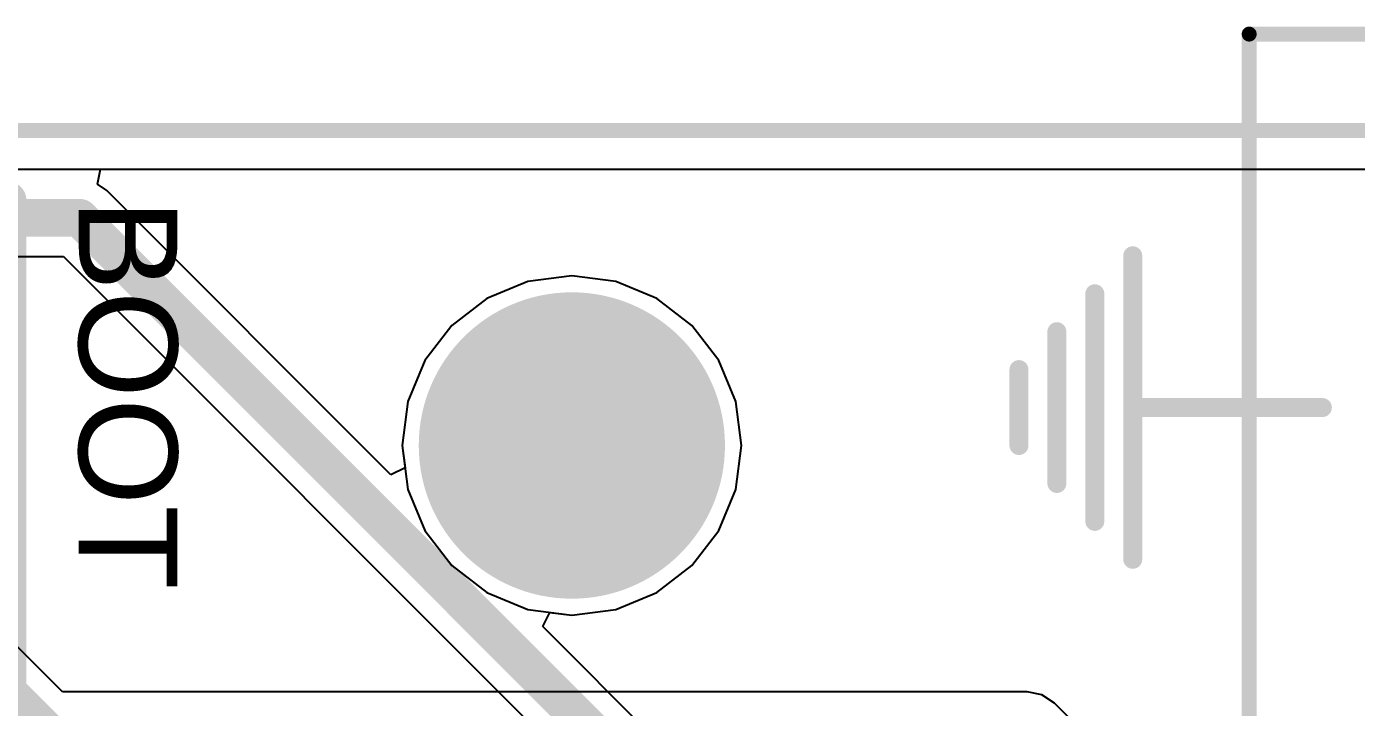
# Model space of a CAD drawing. Header units: inches. Extents: x 1.04 to 3.32, y 2.74 to 3.44.
# Drawn here: x 2.6743 to 3.025, y 3.2615 to 3.4409 of the extents above; entities that cross this region are included whole.
import ezdxf

# ---------------------------------------------------------------- set-up
doc = ezdxf.new("R2010")
doc.units = ezdxf.units.IN
doc.header["$MEASUREMENT"] = 0
for name, color, linetype in [('Board', 56, 'Continuous'), ('Bottom Layer', 5, 'Continuous'), ('Bottom Solder', 6, 'Continuous'), ('Mechanical 12', 56, 'Continuous'), ('Mechanical 15', 56, 'Continuous'), ('Mechanical 16', 56, 'Continuous'), ('Multi-Layer', 9, 'Continuous'), ('Pad Holes', 156, 'Continuous'), ('Top Layer', 1, 'Continuous'), ('Top Overlay', 2, 'Continuous'), ('Top Solder', 216, 'Continuous')]:
    doc.layers.add(name, color=color, linetype=linetype)
doc.styles.add('Arial', font='', dxfattribs={"height": 0.2})
doc.styles.get('Arial').set_extended_font_data('Arial')

# ---------------------------------------------------------------- blocks, each defined once
blk = doc.blocks.new('JMP_3_PTH_180_23')
at = {"layer": 'Bottom Layer'}
blk.add_hatch(color=5, dxfattribs=at).paths.add_polyline_path([(-0.135, 0.035), (-0.065, 0.035), (-0.065, -0.035), (-0.135, -0.035)])
h = blk.add_hatch(color=5, dxfattribs=at)
edge = h.paths.add_edge_path()
edge.add_arc((0, 0), 0.035, 0, 360)
h = blk.add_hatch(color=5, dxfattribs=at)
edge = h.paths.add_edge_path()
edge.add_arc((0.1, 0), 0.035, 0, 360)
at = {"layer": 'Bottom Solder'}
blk.add_hatch(color=6, dxfattribs=at).paths.add_polyline_path([(-0.136, 0.036), (-0.064, 0.036), (-0.064, -0.036), (-0.136, -0.036)])
h = blk.add_hatch(color=6, dxfattribs=at)
edge = h.paths.add_edge_path()
edge.add_arc((0, 0), 0.036, 0, 360)
h = blk.add_hatch(color=6, dxfattribs=at)
edge = h.paths.add_edge_path()
edge.add_arc((0.1, 0), 0.036, 0, 360)
at = {"layer": 'Multi-Layer'}
blk.add_hatch(color=9, dxfattribs=at).paths.add_polyline_path([(-0.135, 0.035), (-0.065, 0.035), (-0.065, -0.035), (-0.135, -0.035)])
h = blk.add_hatch(color=9, dxfattribs=at)
edge = h.paths.add_edge_path()
edge.add_arc((0, 0), 0.035, 0, 360)
h = blk.add_hatch(color=9, dxfattribs=at)
edge = h.paths.add_edge_path()
edge.add_arc((0.1, 0), 0.035, 0, 360)
at = {"layer": 'Pad Holes'}
h = blk.add_hatch(color=7, dxfattribs=at)
edge = h.paths.add_edge_path()
edge.add_arc((-0.1, 0), 0.0215, 0, 360)
h = blk.add_hatch(color=7, dxfattribs=at)
edge = h.paths.add_edge_path()
edge.add_arc((0, 0), 0.0215, 0, 360)
h = blk.add_hatch(color=7, dxfattribs=at)
edge = h.paths.add_edge_path()
edge.add_arc((0.1, 0), 0.0215, 0, 360)
at = {"layer": 'Top Layer'}
blk.add_hatch(color=1, dxfattribs=at).paths.add_polyline_path([(-0.135, 0.035), (-0.065, 0.035), (-0.065, -0.035), (-0.135, -0.035)])
h = blk.add_hatch(color=1, dxfattribs=at)
edge = h.paths.add_edge_path()
edge.add_arc((0, 0), 0.035, 0, 360)
h = blk.add_hatch(color=1, dxfattribs=at)
edge = h.paths.add_edge_path()
edge.add_arc((0.1, 0), 0.035, 0, 360)
at = {"layer": 'Top Solder'}
blk.add_hatch(color=216, dxfattribs=at).paths.add_polyline_path([(-0.136, 0.036), (-0.064, 0.036), (-0.064, -0.036), (-0.136, -0.036)])
h = blk.add_hatch(color=216, dxfattribs=at)
edge = h.paths.add_edge_path()
edge.add_arc((0, 0), 0.036, 0, 360)
h = blk.add_hatch(color=216, dxfattribs=at)
edge = h.paths.add_edge_path()
edge.add_arc((0.1, 0), 0.036, 0, 360)
at = {"layer": 'Mechanical 16'}
for points in [[(-0.14961, -0.05118, 0.01, 0.01, 0), (-0.14961, 0.05118, 0.01, 0.01, 0)], [(0.14961, 0.05118, 0.01, 0.01, 0), (-0.14961, 0.05118, 0.01, 0.01, 0)], [(0.14961, -0.05118, 0.01, 0.01, 0), (0.14961, 0.05118, 0.01, 0.01, 0)], [(-0.14961, -0.05118, 0.01, 0.01, 0), (0.14961, -0.05118, 0.01, 0.01, 0)]]:
    blk.add_lwpolyline(points, format="xyseb", dxfattribs=at)
for points in [[(-0.15211, 0.05118, 0.005, 0.005, 1), (-0.14711, 0.05118, 0.005, 0.005, 1)], [(-0.15211, 0.05118, 0.005, 0.005, 1), (-0.14711, 0.05118, 0.005, 0.005, 1)], [(0.14711, 0.05118, 0.005, 0.005, 1), (0.15211, 0.05118, 0.005, 0.005, 1)], [(0.14711, 0.05118, 0.005, 0.005, 1), (0.15211, 0.05118, 0.005, 0.005, 1)], [(-0.15211, -0.05118, 0.005, 0.005, 1), (-0.14711, -0.05118, 0.005, 0.005, 1)], [(-0.15211, -0.05118, 0.005, 0.005, 1), (-0.14711, -0.05118, 0.005, 0.005, 1)], [(0.14711, -0.05118, 0.005, 0.005, 1), (0.15211, -0.05118, 0.005, 0.005, 1)], [(0.14711, -0.05118, 0.005, 0.005, 1), (0.15211, -0.05118, 0.005, 0.005, 1)]]:
    blk.add_lwpolyline(points, format="xyseb", close=True, dxfattribs=at)
at = {"layer": 'Top Overlay'}
for points in [[(0.15, 0.05, 0.01, 0.01, 0), (-0.15, 0.05, 0.01, 0.01, 0)], [(-0.15, -0.05, 0.01, 0.01, 0), (-0.15, 0.05, 0.01, 0.01, 0)], [(0.15, -0.05, 0.01, 0.01, 0), (0.15, 0.05, 0.01, 0.01, 0)], [(-0.15, -0.05, 0.01, 0.01, 0), (0.15, -0.05, 0.01, 0.01, 0)]]:
    blk.add_lwpolyline(points, format="xyseb", dxfattribs=at)
for points in [[(-0.1525, 0.05, 0.005, 0.005, 1), (-0.1475, 0.05, 0.005, 0.005, 1)], [(-0.1525, 0.05, 0.005, 0.005, 1), (-0.1475, 0.05, 0.005, 0.005, 1)], [(0.1475, 0.05, 0.005, 0.005, 1), (0.1525, 0.05, 0.005, 0.005, 1)], [(0.1475, 0.05, 0.005, 0.005, 1), (0.1525, 0.05, 0.005, 0.005, 1)], [(-0.1525, -0.05, 0.005, 0.005, 1), (-0.1475, -0.05, 0.005, 0.005, 1)], [(-0.1525, -0.05, 0.005, 0.005, 1), (-0.1475, -0.05, 0.005, 0.005, 1)], [(0.1475, -0.05, 0.005, 0.005, 1), (0.1525, -0.05, 0.005, 0.005, 1)], [(0.1475, -0.05, 0.005, 0.005, 1), (0.1525, -0.05, 0.005, 0.005, 1)]]:
    blk.add_lwpolyline(points, format="xyseb", close=True, dxfattribs=at)
at = {"layer": 'Mechanical 12', "style": 'Arial'}
blk.add_text('JP2', height=0.026, dxfattribs=at).set_placement((-0.03466, -0.03467))
at = {"layer": 'Top Overlay', "style": 'Arial'}
for s, p in [('BOOT', (-0.15, 0.07)), ('CTS', (0.085, 0.07))]:
    blk.add_text(s, height=0.026, dxfattribs=at).set_placement(p)
blk = doc.blocks.new('AH_2_0MMD_25')
at = {"layer": 'Bottom Layer'}
h = blk.add_hatch(color=5, dxfattribs=at)
edge = h.paths.add_edge_path()
edge.add_arc((0, 0), 0.03937, 0, 360)
at = {"layer": 'Bottom Solder'}
h = blk.add_hatch(color=6, dxfattribs=at)
edge = h.paths.add_edge_path()
edge.add_arc((0, 0), 0.04037, 0, 360)
at = {"layer": 'Multi-Layer'}
h = blk.add_hatch(color=9, dxfattribs=at)
edge = h.paths.add_edge_path()
edge.add_arc((0, 0), 0.03937, 0, 360)
at = {"layer": 'Pad Holes'}
h = blk.add_hatch(color=7, dxfattribs=at)
edge = h.paths.add_edge_path()
edge.add_arc((0, 0), 0.03937, 0, 360)
at = {"layer": 'Top Layer'}
h = blk.add_hatch(color=1, dxfattribs=at)
edge = h.paths.add_edge_path()
edge.add_arc((0, 0), 0.03937, 0, 360)
at = {"layer": 'Top Solder'}
h = blk.add_hatch(color=216, dxfattribs=at)
edge = h.paths.add_edge_path()
edge.add_arc((0, 0), 0.04037, 0, 360)
blk = doc.blocks.new('1725698_27')
at = {"layer": 'Mechanical 15'}
for points in [[(-0.09843, 0.16142, 0.00394, 0.00394, 0), (0.59843, 0.16142, 0.00394, 0.00394, 0)], [(0.59843, 0.16142, 0.00394, 0.00394, 0), (0.59843, -0.16142, 0.00394, 0.00394, 0)]]:
    blk.add_lwpolyline(points, format="xyseb", dxfattribs=at)
blk.add_lwpolyline([(0.59744, 0.16142, 0.00197, 0.00197, 1), (0.59941, 0.16142, 0.00197, 0.00197, 1)], format="xyseb", close=True, dxfattribs=at)
blk.add_lwpolyline([(0.59744, 0.16142, 0.00197, 0.00197, 1), (0.59941, 0.16142, 0.00197, 0.00197, 1)], format="xyseb", close=True, dxfattribs=at)

msp = doc.modelspace()

# ---------------------------------------------------------------- linework, layer by layer
at = {"layer": 'Board'}
msp.add_lwpolyline([(1.08425, 3.41355, 0.00394, 0.00394, 0), (3.29411, 3.41355, 0.00394, 0.00394, 0)], format="xyseb", dxfattribs=at)
at = {"layer": 'Bottom Layer'}
for p, q in [((2.69302, 3.39942), (2.69382, 3.40336)), ((2.69382, 3.40336), (3.28391, 3.40336)), ((2.6955, 3.39776), (2.69302, 3.39942)), ((2.7704, 3.32286), (2.6955, 3.39776)), ((2.65811, 3.38036), (2.68407, 3.38036)), ((2.68407, 3.38036), (2.83108, 3.23334)), ((2.80653, 3.37378), (2.79573, 3.36931)), ((2.81811, 3.3753), (2.80653, 3.37378)), ((2.82969, 3.37378), (2.81811, 3.3753)), ((2.84049, 3.36931), (2.82969, 3.37378)), ((2.79573, 3.36931), (2.78647, 3.3622)), ((2.84976, 3.3622), (2.84049, 3.36931)), ((2.78647, 3.3622), (2.77935, 3.35293)), ((2.85687, 3.35293), (2.84976, 3.3622)), ((2.77935, 3.35293), (2.77488, 3.34213)), ((2.86134, 3.34213), (2.85687, 3.35293)), ((2.77488, 3.34213), (2.77336, 3.33055)), ((2.86286, 3.33055), (2.86134, 3.34213)), ((2.77336, 3.33055), (2.77413, 3.3247)), ((2.86134, 3.31897), (2.86286, 3.33055)), ((2.77413, 3.3247), (2.7704, 3.32286)), ((2.85687, 3.30817), (2.86134, 3.31897)), ((2.84976, 3.29891), (2.85687, 3.30817)), ((2.84049, 3.29179), (2.84976, 3.29891)), ((2.82969, 3.28732), (2.84049, 3.29179)), ((2.81042, 3.28284), (2.81226, 3.28657)), ((2.81226, 3.28657), (2.81811, 3.2858)), ((2.81811, 3.2858), (2.82969, 3.28732)), ((2.84251, 3.25075), (2.81042, 3.28284))]:
    msp.add_line(p, q, dxfattribs=at)
for points in [[(2.40753, 3.39055, 0.01, 0.01, 0), (2.68829, 3.39055, 0.01, 0.01, 0)], [(2.68829, 3.39055, 0.01, 0.01, 0), (2.83829, 3.24055, 0.01, 0.01, 0)]]:
    msp.add_lwpolyline(points, format="xyseb", dxfattribs=at)
msp.add_lwpolyline([(2.68579, 3.39055, 0.005, 0.005, 1), (2.69079, 3.39055, 0.005, 0.005, 1)], format="xyseb", close=True, dxfattribs=at)
msp.add_lwpolyline([(2.68579, 3.39055, 0.005, 0.005, 1), (2.69079, 3.39055, 0.005, 0.005, 1)], format="xyseb", close=True, dxfattribs=at)
at = {"layer": 'Top Layer'}
for p, q in [((1.09445, 3.40336), (3.28391, 3.40336)), ((2.80653, 3.37378), (2.79573, 3.36931)), ((2.81811, 3.3753), (2.80653, 3.37378)), ((2.82969, 3.37378), (2.81811, 3.3753)), ((2.84049, 3.36931), (2.82969, 3.37378)), ((2.79573, 3.36931), (2.78647, 3.3622)), ((2.84976, 3.3622), (2.84049, 3.36931)), ((2.78647, 3.3622), (2.77935, 3.35293)), ((2.85687, 3.35293), (2.84976, 3.3622)), ((2.77935, 3.35293), (2.77488, 3.34213)), ((2.86134, 3.34213), (2.85687, 3.35293)), ((2.77488, 3.34213), (2.77336, 3.33055)), ((2.86286, 3.33055), (2.86134, 3.34213)), ((2.77336, 3.33055), (2.77488, 3.31897)), ((2.86134, 3.31897), (2.86286, 3.33055)), ((2.77488, 3.31897), (2.77935, 3.30817)), ((2.85687, 3.30817), (2.86134, 3.31897)), ((2.77935, 3.30817), (2.78647, 3.29891)), ((2.84976, 3.29891), (2.85687, 3.30817)), ((2.6838, 3.26562), (2.65166, 3.29776)), ((2.78647, 3.29891), (2.79573, 3.29179)), ((2.84049, 3.29179), (2.84976, 3.29891)), ((2.79573, 3.29179), (2.80653, 3.28732)), ((2.82969, 3.28732), (2.84049, 3.29179)), ((2.80653, 3.28732), (2.81811, 3.2858)), ((2.81811, 3.2858), (2.82969, 3.28732)), ((2.93812, 3.26562), (2.6838, 3.26562)), ((2.94202, 3.26485), (2.93812, 3.26562)), ((2.94533, 3.26264), (2.94202, 3.26485)), ((3.12537, 3.08259), (2.94533, 3.26264))]:
    msp.add_line(p, q, dxfattribs=at)
msp.add_lwpolyline([(2.64445, 3.29055, 0.01, 0.01, 0), (2.67957, 3.25543, 0.01, 0.01, 0)], format="xyseb", dxfattribs=at)
at = {"layer": 'Top Overlay'}
for points in [[(2.96599, 3.30055, 0.005, 0.005, 0), (2.96599, 3.38055, 0.005, 0.005, 0)], [(2.95599, 3.31055, 0.005, 0.005, 0), (2.95599, 3.37055, 0.005, 0.005, 0)], [(2.94599, 3.32055, 0.005, 0.005, 0), (2.94599, 3.36055, 0.005, 0.005, 0)], [(2.93599, 3.33055, 0.005, 0.005, 0), (2.93599, 3.35055, 0.005, 0.005, 0)], [(2.96599, 3.34055, 0.005, 0.005, 0), (3.01599, 3.34055, 0.005, 0.005, 0)]]:
    msp.add_lwpolyline(points, format="xyseb", dxfattribs=at)
for points in [[(2.96474, 3.38055, 0.0025, 0.0025, 1), (2.96724, 3.38055, 0.0025, 0.0025, 1)], [(2.95474, 3.37055, 0.0025, 0.0025, 1), (2.95724, 3.37055, 0.0025, 0.0025, 1)], [(2.94474, 3.36055, 0.0025, 0.0025, 1), (2.94724, 3.36055, 0.0025, 0.0025, 1)], [(2.93474, 3.35055, 0.0025, 0.0025, 1), (2.93724, 3.35055, 0.0025, 0.0025, 1)], [(2.96474, 3.34055, 0.0025, 0.0025, 1), (2.96724, 3.34055, 0.0025, 0.0025, 1)], [(3.01474, 3.34055, 0.0025, 0.0025, 1), (3.01724, 3.34055, 0.0025, 0.0025, 1)], [(2.93474, 3.33055, 0.0025, 0.0025, 1), (2.93724, 3.33055, 0.0025, 0.0025, 1)], [(2.94474, 3.32055, 0.0025, 0.0025, 1), (2.94724, 3.32055, 0.0025, 0.0025, 1)], [(2.95474, 3.31055, 0.0025, 0.0025, 1), (2.95724, 3.31055, 0.0025, 0.0025, 1)], [(2.96474, 3.30055, 0.0025, 0.0025, 1), (2.96724, 3.30055, 0.0025, 0.0025, 1)]]:
    msp.add_lwpolyline(points, format="xyseb", close=True, dxfattribs=at)

# ---------------------------------------------------------------- block references
for name, p, rotation in [('1725698_27', (3.15811, 2.84055), 90), ('JMP_3_PTH_180_23', (2.61811, 3.24555), 270)]:
    msp.add_blockref(name, p, dxfattribs=dict(rotation=rotation))
msp.add_blockref('AH_2_0MMD_25', (2.81811, 3.33055))

doc.saveas('drawing.dxf')
